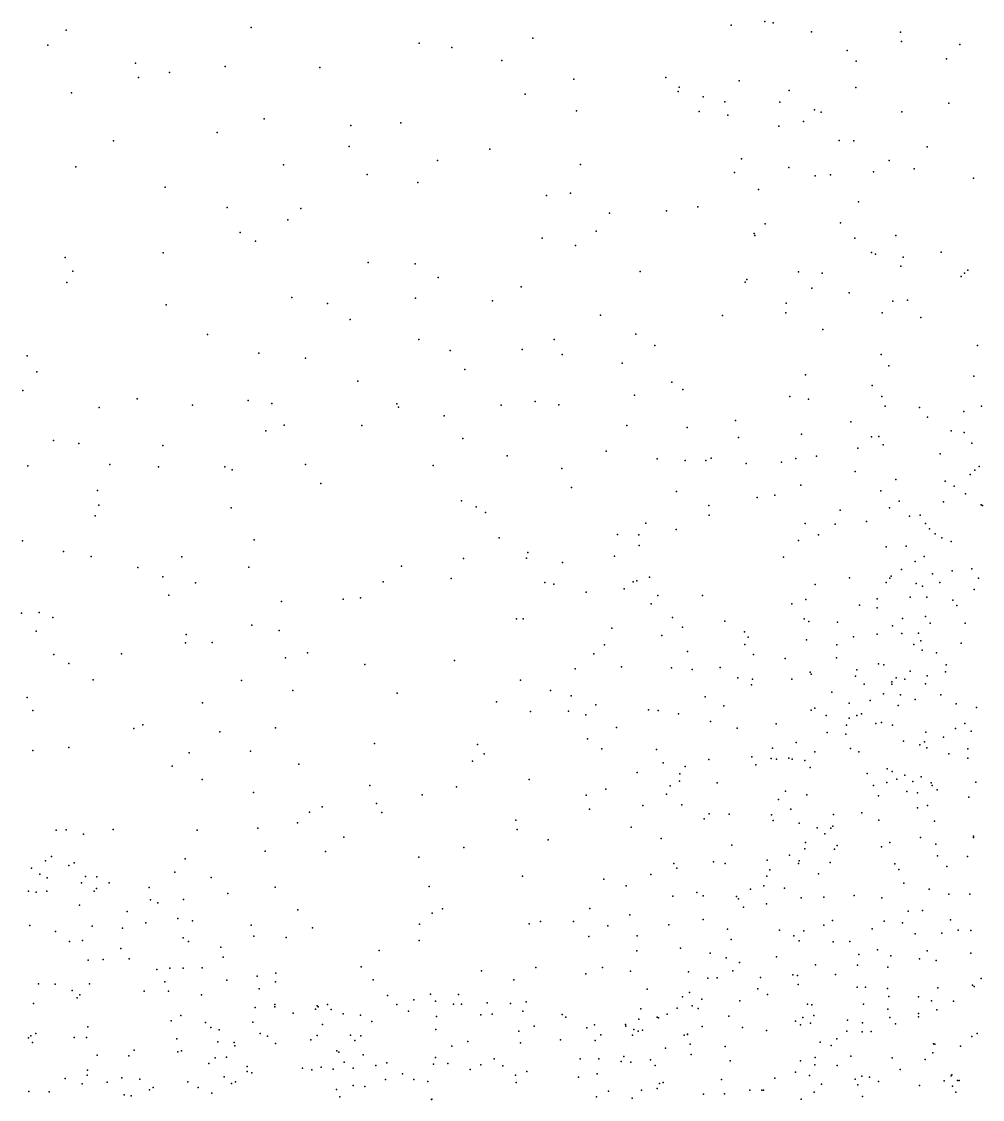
# Model space of a CAD drawing. Header units: metres. Extents: x -25 to 25, y -27.7 to 27.8.
# Drawn here: x 4.457 to 6.003, y 1.748 to 3.481 of the extents above; entities that cross this region are included whole.
import ezdxf

# ---------------------------------------------------------------- set-up
doc = ezdxf.new("R2010")
doc.units = ezdxf.units.M

msp = doc.modelspace()

# ---------------------------------------------------------------- linework, layer by layer
for p in [(4.529, 3.4667, -25.7986), (4.8263, 3.4713, -25.889), (5.5986, 3.4746, -16.6632), (5.6526, 3.4806, -16.415), (5.6659, 3.4784, -1.4539), (5.2796, 3.4539, -25.8152), (5.7278, 3.464, 21.8055), (5.8706, 3.4638, 19.4634), (4.4993, 3.4428, -2.6266), (5.0965, 3.4461, 25.4893), (5.1491, 3.4388, -1.948), (5.7848, 3.4339, -12.6597), (5.8726, 3.4484, 25.2437), (5.966, 3.4435, 21.8618), (5.2299, 3.4179, 25.3833), (5.7997, 3.417, -1.5504), (5.9449, 3.4208, 22.3288), (4.6405, 3.4137, -2.4158), (4.6949, 3.3985, -2.1282), (4.7849, 3.4081, 25.5112), (4.937, 3.4066, -2.0654), (4.6455, 3.3908, -11.6048), (5.3456, 3.3882, -11.6354), (5.4935, 3.3907, -25.6907), (5.6113, 3.3853, 19.1249), (4.5377, 3.3662, -2.1554), (5.2673, 3.3639, -19.1376), (5.5133, 3.3679, -1.7637), (5.5148, 3.3753, 21.9594), (5.6916, 3.3697, -15.8611), (5.7991, 3.3747, -1.3366), (5.5532, 3.3595, -20.9942), (5.5884, 3.3517, 18.9569), (5.677, 3.3512, 25.1591), (5.9484, 3.3494, -1.0377), (5.3499, 3.3368, 25.2707), (5.547, 3.3361, -11.6039), (5.5933, 3.3301, 18.737), (5.7326, 3.3386, -20.841), (5.7434, 3.3347, 19.3873), (5.8729, 3.3355, 21.614), (4.8474, 3.3241, -2.1708), (4.9868, 3.3136, -1.7937), (5.0671, 3.3178, 25.3761), (5.6751, 3.3122, -1.6009), (5.715, 3.3198, 18.6337), (4.7717, 3.3021, -12.723), (4.6053, 3.2886, 25.3704), (4.9839, 3.2799, -25.8235), (5.2105, 3.2755, -1.6853), (5.7721, 3.2895, -11.7807), (5.796, 3.2887, -16.992), (5.9139, 3.2793, 22.2591), (5.6152, 3.2597, -25.5456), (4.5446, 3.2471, -11.3584), (4.8784, 3.2504, 25.3928), (5.1262, 3.2571, -12.5511), (5.3562, 3.2506, -20.9613), (5.691, 3.2458, 21.6799), (5.8528, 3.2574, 19.5137), (5.893, 3.2438, -1.2256), (5.0129, 3.2346, -2.1737), (5.6037, 3.2381, 22.2763), (5.7334, 3.2323, -12.5734), (5.7584, 3.2339, 22.2994), (5.8275, 3.239, -1.4124), (5.9882, 3.229, 25.0961), (4.688, 3.2142, -2.2593), (5.0943, 3.2219, -18.8327), (5.6422, 3.2104, -1.7826), (5.3015, 3.2009, -2.0639), (5.3403, 3.2049, -25.6769), (5.8032, 3.1909, 18.6253), (4.7878, 3.1819, -25.8138), (4.9061, 3.1803, -12.6047), (5.403, 3.1725, -11.4827), (5.4947, 3.1764, 25.097), (5.5446, 3.1825, 21.8046), (4.8852, 3.1616, -11.4377), (5.6531, 3.1553, -15.7798), (5.7745, 3.1569, -25.4337), (4.8087, 3.1412, -2.0976), (5.3811, 3.1438, -1.6933), (5.6356, 3.1397, 25.022), (4.8333, 3.1273, -2.288), (5.2946, 3.1321, -19.3431), (5.348, 3.1204, 25.1463), (5.6364, 3.1366, -16.7652), (5.7972, 3.1322, -15.3137), (5.8633, 3.1366, 21.5017), (4.685, 3.1089, 25.414), (5.824, 3.1091, 24.9699), (5.8308, 3.1066, -1.659), (5.9361, 3.1096, 18.6208), (4.5272, 3.1012, -2.3123), (5.0148, 3.0933, -2.264), (5.0905, 3.091, -11.3639), (5.8715, 3.0872, -1.562), (5.875, 3.102, 19.6601), (4.5396, 3.0793, -10.975), (5.1275, 3.069, -1.8269), (5.452, 3.079, -2.0672), (5.7066, 3.0784, -1.8476), (5.7447, 3.076, 19.2617), (5.9684, 3.0708, -1.3447), (5.9738, 3.0759, 21.363), (5.9793, 3.0809, 24.9765), (4.5298, 3.0608, 25.4507), (5.2605, 3.0539, -2.1765), (5.6212, 3.0618, -16.1914), (5.6236, 3.0661, -20.6637), (5.7282, 3.0519, 18.9273), (4.892, 3.0368, -11.2509), (5.0909, 3.0361, 25.2892), (5.7885, 3.0442, 19.4392), (4.6897, 3.0251, -2.4185), (4.9492, 3.0273, -19.2494), (5.2145, 3.0317, -20.7833), (5.6867, 3.0276, 21.5908), (5.8585, 3.031, -15.1324), (5.8821, 3.0326, -12.029), (4.9855, 3.0018, -18.8456), (5.3884, 3.0087, 21.9078), (5.5843, 3.0081, -1.7643), (5.6864, 3.0121, 24.9197), (5.8414, 3.0121, 22.2285), (5.9035, 3.0048, -12.554), (5.7459, 2.9855, -20.8333), (4.756, 2.9775, -10.9204), (5.0959, 2.9695, -25.6796), (5.3136, 2.9696, -21.1985), (5.4454, 2.9782, -11.2217), (4.8389, 2.9472, -2.3439), (5.1466, 2.9518, -19.4048), (5.2621, 2.9536, -18.905), (5.4755, 2.9597, -20.5137), (5.9949, 2.9599, -25.3163), (4.4661, 2.943, -4.4389), (4.9138, 2.9396, 25.4291), (5.3267, 2.9452, 25.1132), (5.4232, 2.9316, 22.1871), (5.8397, 2.9452, -16.8538), (4.4817, 2.9172, -4.938), (5.1701, 2.9212, -2.281), (5.7178, 2.9128, 22.2673), (5.8519, 2.927, 21.352), (4.9982, 2.9022, -10.924), (5.5032, 2.9008, 21.7107), (5.825, 2.8954, -1.8628), (5.989, 2.9106, 20.1372), (4.4591, 2.8872, -4.2952), (5.443, 2.8799, -2.1713), (5.5209, 2.8892, -15.6044), (5.693, 2.8777, 15.8715), (5.841, 2.8777, 19.2114), (4.5819, 2.8603, -2.3954), (4.6432, 2.8741, -12.7653), (4.7324, 2.8637, -19.0779), (4.8214, 2.8714, -18.8697), (4.8596, 2.8665, -2.3402), (5.0607, 2.8661, -2.1023), (5.0633, 2.8604, 25.3627), (5.2286, 2.864, -10.9508), (5.2835, 2.8696, -19.5424), (5.3213, 2.8644, -19.1309), (5.7228, 2.8737, -11.7076), (5.8463, 2.8623, 15.7883), (5.9016, 2.8601, 20.0158), (6.0009, 2.8621, 20.3099), (5.1367, 2.8465, -12.4232), (5.9143, 2.8444, 18.4722), (5.9729, 2.8537, -1.7125), (4.8796, 2.8316, -19.3497), (5.0045, 2.8313, -20.7422), (5.4305, 2.8313, 25.0121), (5.5276, 2.8277, 22.2759), (5.6057, 2.8394, -16.3251), (5.791, 2.8369, 24.8845), (4.8501, 2.8224, -25.7353), (5.1667, 2.8104, -20.54), (5.6102, 2.8117, -15.1104), (5.7114, 2.817, -2.0381), (5.8239, 2.8131, 18.8216), (5.836, 2.8133, 19.6646), (5.9521, 2.8225, 16.2868), (5.9734, 2.8199, 21.0129), (4.5087, 2.8071, 25.6863), (4.5494, 2.8022, -4.4099), (4.6846, 2.7989, 25.6664), (5.802, 2.7945, 18.5795), (5.8431, 2.7998, 19.4091), (5.9855, 2.8027, -1.8872), (5.2384, 2.7826, 25.222), (5.3974, 2.7899, 21.8019), (5.4793, 2.7776, -15.8716), (5.5246, 2.7747, -25.4487), (5.5576, 2.7751, -16.1284), (5.5661, 2.7787, -10.9801), (5.7024, 2.778, 15.7377), (5.7358, 2.7817, 16.1725), (5.9348, 2.7857, -16.7265), (4.4675, 2.7661, -5.2573), (4.5994, 2.7683, -4.8486), (4.6772, 2.7648, -2.5159), (4.7839, 2.7647, -10.7401), (4.7957, 2.76, -2.4091), (4.9138, 2.7687, -12.5171), (5.1194, 2.7671, -25.5946), (5.3262, 2.762, -2.289), (5.6228, 2.7699, 16.033), (5.6794, 2.7721, -20.7464), (5.7978, 2.7572, 22.2671), (5.9901, 2.7591, 20.6342), (5.9971, 2.7653, 16.5927), (5.8634, 2.7443, 18.9752), (5.9428, 2.7418, 24.9378), (5.983, 2.7523, 21.6744), (4.5792, 2.7264, -5.0569), (4.9386, 2.7377, 25.5632), (5.3417, 2.7312, 22.1201), (5.5103, 2.7252, -12.3409), (5.7103, 2.7353, -11.5069), (5.8392, 2.726, -12.2848), (5.9571, 2.7334, 18.3411), (5.9756, 2.7212, 21.5454), (5.1645, 2.7101, -19.6939), (5.6402, 2.7152, -2.0709), (5.6689, 2.7194, -16.5718), (5.8685, 2.7094, 15.662), (5.9399, 2.7085, 20.4105), (4.5814, 2.7032, -25.8102), (4.7944, 2.6986, -20.721), (5.1884, 2.7005, -2.3205), (5.2034, 2.6914, -10.7772), (5.5624, 2.7023, 24.9194), (5.5629, 2.6872, 21.5709), (5.774, 2.6952, 21.2885), (5.853, 2.6987, 19.821), (5.9026, 2.6868, 20.2227), (6.0005, 2.7034, 21.943), (6.0026, 2.7026, 21.4462), (4.5756, 2.6857, -2.427), (5.4612, 2.6743, 22.3072), (5.7173, 2.6738, 24.8705), (5.7656, 2.6726, 16.5159), (5.8159, 2.677, -2.0267), (5.8855, 2.6852, 20.9911), (5.9111, 2.6738, 21.7321), (5.4158, 2.6561, 25.0417), (5.4497, 2.6556, -2.2409), (5.5102, 2.6641, 16.0444), (5.739, 2.6555, 18.4858), (5.9177, 2.6648, 17.1051), (5.9266, 2.6569, -2.143), (4.4587, 2.6457, -4.1434), (4.8315, 2.6471, 25.7038), (5.2256, 2.6506, -20.0069), (5.4507, 2.6383, 21.6927), (5.7068, 2.6462, 15.6569), (5.848, 2.6363, 19.636), (5.8797, 2.6372, 19.3629), (5.9375, 2.6503, 21.4883), (5.9523, 2.6447, -1.9316), (4.5245, 2.6288, -5.3331), (4.569, 2.6203, -19.0203), (4.715, 2.62, -4.7559), (5.1681, 2.6173, -12.375), (5.2695, 2.6176, -2.3541), (5.2712, 2.6271, -25.5167), (5.4109, 2.6212, -19.761), (5.6825, 2.6195, 16.8571), (5.909, 2.6204, 21.8828), (4.6441, 2.6031, -12.7266), (4.8226, 2.6034, -2.4463), (5.0681, 2.6049, -21.0954), (5.327, 2.611, 21.9037), (5.8723, 2.5996, 18.1704), (5.8942, 2.6125, 19.169), (5.9854, 2.6006, 22.0619), (4.6844, 2.588, -5.0471), (5.1481, 2.5852, -2.5574), (5.4672, 2.5873, -20.2613), (5.7887, 2.5863, -2.39), (5.8536, 2.5856, 21.7035), (5.856, 2.5889, 18.8354), (5.9225, 2.5928, -2.6162), (5.954, 2.5977, -2.9706), (5.9962, 2.5855, 18.8815), (4.7368, 2.5781, -19.5865), (5.039, 2.5796, 25.5744), (5.299, 2.5789, -19.0959), (5.3134, 2.5758, -15.5969), (5.4266, 2.5683, -10.7563), (5.4408, 2.58, -2.3174), (5.4467, 2.5812, -2.4992), (5.7334, 2.5754, -11.8672), (5.8475, 2.5788, 21.8095), (5.8962, 2.5773, 20.8614), (5.9061, 2.5729, 24.9681), (5.9338, 2.5788, 21.3736), (5.9895, 2.5676, 19.0096), (4.6943, 2.5585, 25.7645), (4.8752, 2.548, -20.2627), (4.9745, 2.5522, -20.0739), (5.0021, 2.5541, -25.6563), (5.3654, 2.5633, -19.4132), (5.4807, 2.558, -25.401), (5.5523, 2.5579, -2.7462), (5.7184, 2.5515, -3.0412), (5.8333, 2.5525, -25.3083), (5.8865, 2.5553, 18.9936), (5.9131, 2.5554, 22.0216), (5.955, 2.5504, 18.7334), (4.4855, 2.5307, -2.763), (5.4698, 2.5443, -21.3399), (5.6959, 2.5442, -2.2077), (5.8049, 2.5424, 21.1629), (5.8333, 2.5378, 15.6086), (5.9612, 2.542, 21.2958), (4.4572, 2.5295, -19.6162), (4.5073, 2.5224, -5.4639), (5.2532, 2.5203, -21.2207), (5.2639, 2.5204, -15.2695), (5.5039, 2.5222, 17.181), (5.5882, 2.5166, 16.9254), (5.7158, 2.5203, -14.628), (5.7232, 2.5162, -11.6456), (5.7694, 2.515, -21.0671), (5.874, 2.5209, 18.0001), (5.911, 2.524, 22.2775), (5.9187, 2.5133, 18.6568), (5.9746, 2.5134, -14.5097), (4.4809, 2.5005, -20.2608), (4.8273, 2.5103, -20.9668), (4.8715, 2.5018, -2.6429), (5.4064, 2.5052, 22.2493), (5.5201, 2.5068, 16.1138), (5.6199, 2.4996, 16.7387), (5.8332, 2.4959, -16.3581), (5.8579, 2.5088, 17.4378), (5.8728, 2.497, 21.3707), (5.9, 2.4973, 20.1452), (4.721, 2.4817, -2.4608), (4.7222, 2.4953, -4.4856), (4.7636, 2.4825, -20.017), (5.395, 2.4785, 17.4413), (5.4867, 2.4936, -19.9313), (5.6202, 2.4791, 17.5752), (5.6256, 2.4911, 16.5149), (5.7196, 2.4866, 17.8844), (5.7686, 2.4787, 18.5963), (5.7953, 2.4916, 21.614), (5.8923, 2.4791, 18.5608), (5.9036, 2.4851, 18.9629), (5.9686, 2.481, -2.0177), (4.509, 2.4628, -18.8618), (4.6182, 2.4643, -5.3649), (4.9169, 2.4656, -2.4755), (5.3777, 2.464, 17.2512), (5.5284, 2.4678, 17.713), (5.6345, 2.4632, -12.1423), (5.9056, 2.4698, 19.0579), (5.9286, 2.4656, 18.4565), (4.5335, 2.4486, -20.9278), (4.8819, 2.4578, -12.5164), (5.0093, 2.4467, -18.8023), (5.1533, 2.4534, -10.7487), (5.6853, 2.4568, 22.4519), (5.7678, 2.4578, 21.7171), (5.8354, 2.4481, 18.7686), (5.8441, 2.4464, 18.8626), (5.9441, 2.4461, 21.2182), (5.3476, 2.4398, -15.0903), (5.4222, 2.4431, 25.1647), (5.5024, 2.4415, 17.8789), (5.5357, 2.4387, 21.5717), (5.5807, 2.4423, 15.6596), (5.7253, 2.4343, -11.3839), (5.7269, 2.4314, 21.2475), (5.7983, 2.4282, 21.9521), (5.8008, 2.4384, 21.4794), (5.8864, 2.4363, 20.9319), (5.9138, 2.4287, -3.2336), (5.9434, 2.435, 22.1611), (4.5722, 2.4221, -12.8184), (4.8107, 2.4209, -5.0562), (5.2595, 2.4216, -12.3488), (5.6093, 2.4253, -2.309), (5.6311, 2.4143, -16.1128), (5.6328, 2.4234, 18.2653), (5.696, 2.4233, -3.2127), (5.8126, 2.4153, 18.615), (5.8566, 2.4151, 22.0714), (5.857, 2.4188, 18.4955), (5.8641, 2.4252, 19.731), (5.8779, 2.4234, 19.9519), (5.9112, 2.4157, 18.3803), (4.4662, 2.394, -5.6442), (4.8937, 2.4051, -25.8435), (5.0614, 2.401, -2.7591), (5.3079, 2.4049, -2.4452), (5.341, 2.3967, -19.2365), (5.5564, 2.3947, 22.5098), (5.7601, 2.4025, 21.8756), (5.8437, 2.3997, 19.0135), (5.8706, 2.3979, 19.1025), (5.9358, 2.3983, 19.3021), (4.7482, 2.3854, -10.7506), (5.2209, 2.3868, -18.9156), (5.381, 2.3821, 25.3008), (5.5867, 2.3803, 16.4113), (5.7332, 2.3767, 21.6217), (5.7884, 2.3846, 18.7993), (5.8219, 2.3889, 21.362), (5.867, 2.3811, -16.1844), (5.8944, 2.3907, 19.4009), (5.9603, 2.3835, 19.387), (5.9928, 2.3775, 19.4698), (4.4755, 2.373, -10.6779), (5.2757, 2.3715, -2.8907), (5.3369, 2.372, 17.6881), (5.3649, 2.3662, 22.1216), (5.4655, 2.3738, -19.6981), (5.4809, 2.3727, 16.9562), (5.5139, 2.3677, 18.0321), (5.727, 2.3736, 21.7398), (5.7514, 2.3647, 21.5394), (5.7881, 2.3605, 21.4444), (5.8007, 2.3648, -2.2097), (5.8083, 2.3678, 22.4248), (4.6378, 2.344, -8.3011), (4.652, 2.3497, 25.8133), (4.8654, 2.3452, -4.7793), (5.4139, 2.3456, -15.8583), (5.5653, 2.3555, 16.2454), (5.6083, 2.3443, 21.4493), (5.671, 2.3515, 18.4474), (5.7838, 2.3492, 22.0143), (5.8311, 2.352, 18.4104), (5.8402, 2.3534, 15.5584), (5.858, 2.3494, 21.2763), (5.9594, 2.3439, 20.806), (5.9742, 2.3521, 21.1255), (5.9843, 2.3397, 20.353), (4.7761, 2.3386, -5.2735), (5.3673, 2.3275, -10.7136), (5.7531, 2.3378, 18.6389), (5.7829, 2.3351, 18.4846), (5.8756, 2.3234, 19.2514), (5.9093, 2.3227, 22.1882), (5.9116, 2.3382, 21.1944), (5.9399, 2.33, 18.2611), (4.4751, 2.3087, -8.652), (4.533, 2.3136, -4.144), (4.7268, 2.3049, -2.8953), (4.8253, 2.3077, 25.7608), (5.0249, 2.3199, -2.5064), (5.1903, 2.3181, 17.3866), (5.3905, 2.3112, 22.2723), (5.4786, 2.3103, 15.823), (5.6648, 2.3125, 15.5937), (5.7031, 2.3215, -25.2778), (5.7329, 2.3065, -21.2979), (5.7905, 2.3121, 19.0029), (5.8039, 2.3064, 21.3498), (5.9021, 2.3179, -10.7565), (5.9129, 2.3131, 19.3632), (5.9792, 2.3112, 22.2651), (5.1822, 2.2915, -15.5018), (5.2013, 2.3032, -21.0772), (5.4893, 2.2888, -20.3877), (5.5625, 2.2941, 16.6662), (5.6319, 2.2987, -11.7559), (5.6628, 2.2955, -20.9755), (5.6715, 2.2948, 25.063), (5.691, 2.2961, 21.7465), (5.6967, 2.2948, 21.6206), (5.7172, 2.2926, 21.9061), (5.9486, 2.3035, 20.1967), (5.9791, 2.2961, 19.5185), (4.6997, 2.2835, -4.3287), (4.9034, 2.2868, -8.3869), (5.4475, 2.2733, 21.7976), (5.5161, 2.271, -20.5965), (5.5247, 2.2829, -12.1192), (5.6382, 2.2854, 22.5821), (5.7255, 2.2812, 18.5354), (5.8171, 2.2717, 19.1589), (5.8496, 2.2791, 21.0849), (5.8573, 2.2749, 18.2864), (4.7475, 2.2619, -20.9427), (5.2738, 2.2618, 17.2268), (5.5152, 2.2595, -14.8616), (5.5757, 2.2564, 18.2558), (5.8488, 2.257, 22.1618), (5.8648, 2.2624, 19.3098), (5.8777, 2.2687, 18.9177), (5.8905, 2.2586, 19.986), (5.9043, 2.2663, 19.169), (5.9199, 2.2565, 21.1371), (5.9919, 2.2577, 18.1413), (4.83, 2.2413, -4.5409), (5.0174, 2.2522, -20.9746), (5.1013, 2.2374, -8.1957), (5.1565, 2.25, -3.0395), (5.3653, 2.237, 25.4423), (5.397, 2.2462, 17.0533), (5.4942, 2.2386, 16.84), (5.5005, 2.252, 21.6455), (5.6858, 2.2431, 18.7693), (5.7199, 2.2375, 18.4499), (5.8274, 2.2521, 21.2787), (5.8809, 2.2425, 19.6316), (5.8983, 2.2408, -10.9989), (5.9215, 2.2523, 22.2592), (5.93, 2.2456, 11.1944), (4.9406, 2.2183, -5.0558), (5.0279, 2.2233, -10.7512), (5.4562, 2.2204, 22.6179), (5.5189, 2.221, 16.0046), (5.6744, 2.2299, 18.6659), (5.8353, 2.2355, -14.6347), (5.9142, 2.2201, -2.1673), (5.9806, 2.2336, 11.0222), (4.9203, 2.2097, -18.8152), (5.0366, 2.2089, -25.9789), (5.3706, 2.2141, 22.3915), (5.5629, 2.2069, 16.385), (5.5952, 2.2062, -2.3726), (5.6634, 2.205, 18.5735), (5.6942, 2.2144, 18.878), (5.7633, 2.2058, -2.277), (5.8085, 2.2085, 19.2286), (5.8979, 2.2162, 22.2368), (4.9011, 2.1924, -2.5152), (5.2522, 2.1966, -2.51), (5.4377, 2.1856, -25.5316), (5.5549, 2.1985, -3.3774), (5.6662, 2.196, 21.64), (5.7076, 2.1919, 21.2571), (5.7369, 2.1844, 21.4305), (5.7585, 2.1836, -15.9791), (5.7618, 2.1872, 19.1268), (5.8359, 2.1964, 22.3839), (5.9256, 2.1949, -3.4202), (4.513, 2.1808, -3.2151), (4.5291, 2.181, -2.407), (4.5567, 2.174, -8.003), (4.6045, 2.1814, -12.8408), (4.7399, 2.1803, -5.4818), (4.8371, 2.1835, -26.0874), (4.9757, 2.1691, -8.5644), (5.2544, 2.1817, 25.5756), (5.4857, 2.1669, 15.7555), (5.7493, 2.1746, 18.6385), (5.9029, 2.1687, 19.368), (5.9884, 2.1708, 21.0451), (5.9884, 2.1687, 20.8624), (5.1687, 2.1529, -8.4741), (5.3039, 2.1652, -19.0939), (5.5997, 2.1562, 25.2763), (5.7168, 2.1503, -10.6038), (5.7178, 2.1608, 25.1513), (5.7647, 2.1499, 18.2699), (5.7688, 2.1558, 22.0923), (5.8402, 2.154, 15.5009), (5.8537, 2.1607, 19.4051), (5.9276, 2.1582, 19.5424), (4.5056, 2.1384, -12.4458), (4.7201, 2.1345, -3.1819), (4.8492, 2.1467, -5.3366), (4.9462, 2.1461, -4.728), (5.0963, 2.1369, 17.4712), (5.6563, 2.1322, 21.7399), (5.6921, 2.1405, 21.9354), (5.9302, 2.1394, 18.1105), (5.9787, 2.1383, 11.4675), (4.4734, 2.1194, -13.0865), (4.4959, 2.131, -12.6416), (4.5331, 2.1239, -12.5227), (4.542, 2.1281, -4.1076), (5.5063, 2.1272, -19.8922), (5.5109, 2.1194, -11.7796), (5.57, 2.1298, -11.5783), (5.589, 2.1272, 18.3637), (5.6606, 2.1165, -25.3505), (5.707, 2.127, 19.084), (5.708, 2.1312, 21.491), (5.7576, 2.1288, 10.9744), (5.8619, 2.1264, -25.2868), (5.868, 2.1171, 19.742), (5.9453, 2.1221, 22.1393), (4.4864, 2.11, -18.7187), (4.4983, 2.1041, -12.7329), (4.5601, 2.1062, -12.6135), (4.5782, 2.1056, -12.4302), (4.7037, 2.1132, -18.7478), (4.762, 2.1046, 25.776), (5.2631, 2.1064, -15.1275), (5.3937, 2.102, 22.1813), (5.4695, 2.1091, -2.4484), (5.656, 2.1065, 21.827), (5.739, 2.1104, 19.1879), (4.4684, 2.0827, -12.8195), (4.4807, 2.0806, -12.2019), (4.4978, 2.0826, -8.7993), (4.5535, 2.0959, -12.6899), (4.574, 2.0824, -5.8203), (4.5778, 2.087, 25.8204), (4.598, 2.0961, -12.5438), (4.6622, 2.0882, -4.2289), (4.865, 2.0891, -7.925), (5.113, 2.0897, 17.3192), (5.4294, 2.0912, -12.0726), (5.5435, 2.0804, 21.5037), (5.6294, 2.0857, 18.8383), (5.6509, 2.0909, 18.9288), (5.6845, 2.0874, 18.3323), (5.8764, 2.0955, 21.1694), (5.917, 2.0858, 10.5612), (4.6644, 2.0684, -12.5363), (4.6766, 2.0639, -12.4264), (4.7175, 2.0693, -5.595), (4.7889, 2.0787, -4.4072), (5.5044, 2.0743, -20.9039), (5.5533, 2.0747, 22.661), (5.607, 2.074, 18.6232), (5.6102, 2.0702, 18.7489), (5.7113, 2.0715, 22.0267), (5.7476, 2.0728, 10.6751), (5.7963, 2.0755, 11.1523), (5.8407, 2.072, 18.1299), (5.9484, 2.0779, 19.6342), (5.9821, 2.0776, 15.4677), (4.5505, 2.0598, -26.22), (4.6272, 2.0499, -12.3043), (4.9016, 2.0527, -10.736), (5.1177, 2.0469, -26.1126), (5.1344, 2.054, 25.6951), (5.3711, 2.0548, -25.9012), (5.6185, 2.0565, -15.8503), (5.6551, 2.0622, 21.6796), (5.8831, 2.0504, 22.2393), (5.906, 2.0515, 20.0686), (4.657, 2.0318, -12.7369), (4.7087, 2.0384, -12.6116), (4.7321, 2.0346, -12.4693), (4.8267, 2.0279, -5.456), (5.0972, 2.0292, 17.6396), (5.2736, 2.0298, 17.9538), (5.292, 2.0336, -3.4453), (5.3449, 2.0338, 22.3171), (5.4353, 2.0443, 21.9985), (5.498, 2.0282, -8.1846), (5.5535, 2.037, -14.8798), (5.7474, 2.0278, -2.2948), (5.7615, 2.0353, 21.3622), (5.8445, 2.034, 19.4959), (5.8739, 2.0315, -11.0563), (5.951, 2.0362, 20.9353), (4.4707, 2.0271, -12.1172), (4.5116, 2.0174, -12.9231), (4.5707, 2.0263, -12.1901), (4.6198, 2.0232, -12.7991), (4.9251, 2.0237, -3.3612), (5.4003, 2.0269, -8.5065), (5.4472, 2.0109, 18.2492), (5.5926, 2.0212, 18.5324), (5.6762, 2.0196, 21.5497), (5.6995, 2.0107, 18.2416), (5.7156, 2.0189, 21.4583), (5.8251, 2.0217, 22.1801), (5.8945, 2.0137, 19.4199), (5.9373, 2.0148, 10.2354), (5.9637, 2.0198, 22.304), (5.984, 2.0192, 19.7088), (4.5341, 2.0015, -6.0202), (4.5554, 2.003, -20.8862), (4.7172, 2.0076, -12.7097), (4.7257, 2.0016, -12.3317), (4.8308, 2.01, -18.9617), (4.8827, 2.0082, 25.7571), (5.0968, 2.0033, -15.4781), (5.3693, 2.0097, 22.5757), (5.5983, 2.005, 18.442), (5.7076, 2.0028, 19.2873), (5.7623, 2.0012, 19.39), (5.7891, 2.0017, 18.1211), (4.617, 1.9903, -12.8793), (4.7775, 1.9924, -12.5741), (4.7815, 1.9764, -12.6839), (5.0324, 1.9873, -2.5284), (5.4466, 1.9864, -10.5923), (5.5168, 1.9906, 16.3837), (5.5648, 1.9827, 18.7369), (5.6715, 1.9768, 21.8697), (5.8038, 1.9808, 10.3547), (5.834, 1.9882, -3.615), (5.8552, 1.9785, 21.2206), (5.9136, 1.9863, 19.674), (5.9841, 1.9828, -2.1404), (4.5646, 1.9714, -12.0997), (4.5887, 1.9724, -12.946), (4.6301, 1.9738, -12.1529), (4.6956, 1.9584, -12.1724), (4.7169, 1.9587, -12.849), (4.7477, 1.959, -12.2236), (5.0035, 1.9606, -4.9865), (5.2843, 1.9599, -11.8777), (5.3916, 1.96, -7.9167), (5.5903, 1.9754, 19.0076), (5.6118, 1.9677, 18.3207), (5.7342, 1.9642, 22.0408), (5.8017, 1.9634, 25.2613), (5.8506, 1.9605, 15.4616), (5.9013, 1.9736, 18.0321), (5.9282, 1.9711, 21.1183), (4.6749, 1.9565, -12.9068), (4.8364, 1.9459, -12.3632), (4.8661, 1.9507, -12.4519), (5.1969, 1.9546, -10.6464), (5.3646, 1.9494, -19.31), (5.4363, 1.9536, -8.7681), (5.5297, 1.9529, -2.4054), (5.5607, 1.9428, 21.3968), (5.576, 1.9433, -25.7453), (5.601, 1.9543, 19.1576), (5.6456, 1.9434, 25.4024), (5.6977, 1.9479, 10.4623), (5.7053, 1.9469, 18.1576), (5.7662, 1.9486, 19.5192), (6.0008, 1.942, 22.3063), (4.4843, 1.9333, -13.1172), (4.5113, 1.9331, -4.0503), (4.5666, 1.9337, -12.0303), (4.6878, 1.9365, -5.7219), (4.7871, 1.9395, -12.7826), (4.8394, 1.9252, -12.7334), (4.8656, 1.9368, -12.6188), (5.0225, 1.9397, 25.7445), (5.2488, 1.9398, 25.6882), (5.4635, 1.925, 21.7097), (5.6416, 1.9252, 18.6032), (5.7063, 1.9326, 21.9507), (5.8013, 1.9283, 22.3774), (5.8145, 1.9281, 19.6277), (5.8499, 1.926, 19.9648), (5.9307, 1.9269, 22.2476), (5.9864, 1.9313, 9.9802), (5.9891, 1.9294, 17.9724), (4.5385, 1.923, -7.9146), (4.5469, 1.9107, -3.6899), (4.5512, 1.9159, -2.3493), (4.6546, 1.9215, -12.0725), (4.6936, 1.9217, -2.4311), (4.7465, 1.9159, 25.7885), (5.0458, 1.9146, 19.7109), (5.0883, 1.9076, -3.5489), (5.1151, 1.9166, 19.5844), (5.1599, 1.9163, 17.8933), (5.52, 1.9124, 19.1411), (5.5315, 1.9193, 18.4423), (5.5515, 1.9089, 18.3644), (5.6122, 1.9063, 18.2471), (5.6567, 1.9164, 10.6536), (5.8519, 1.9131, 19.6726), (5.8997, 1.9124, 21.1756), (4.4764, 1.9019, 25.8564), (4.8331, 1.8955, -12.1859), (4.8645, 1.9004, 19.6944), (4.8646, 1.8967, 19.5892), (4.9301, 1.893, 19.449), (4.9324, 1.8982, -12.4046), (4.9344, 1.8966, -12.5371), (4.9495, 1.9001, 17.4993), (4.955, 1.8924, 19.8135), (5.0607, 1.9, 19.4596), (5.0796, 1.8897, 17.1626), (5.123, 1.9057, 19.7437), (5.152, 1.9006, -20.7326), (5.1648, 1.901, 19.4836), (5.2058, 1.9031, 19.5763), (5.2437, 1.902, 18.0756), (5.2635, 1.8895, 19.7044), (5.269, 1.9046, -15.7153), (5.4531, 1.8934, 16.5311), (5.5116, 1.8943, 18.4999), (5.5357, 1.8981, 16.1332), (5.5455, 1.8939, 19.3547), (5.721, 1.9009, 11.1464), (5.7283, 1.8999, -8.2838), (5.8113, 1.9009, -10.5202), (5.8502, 1.8926, 10.1416), (5.9204, 1.9061, 20.1908), (5.9291, 1.8917, 11.5249), (5.9558, 1.9055, 19.7828), (4.6979, 1.8739, -13.0145), (4.7135, 1.8825, -12.0469), (4.8293, 1.8719, -20.7905), (4.8942, 1.8865, -12.2275), (4.9746, 1.8851, 17.3006), (5.0022, 1.8829, -19.1704), (5.0204, 1.8729, 19.8797), (5.1243, 1.8808, 19.8455), (5.1958, 1.8839, -2.4979), (5.2139, 1.8846, 19.3971), (5.3265, 1.8842, 19.5094), (5.3327, 1.8801, -15.0643), (5.4497, 1.8766, 19.4011), (5.4797, 1.8798, 18.6478), (5.4817, 1.8789, 19.0169), (5.4954, 1.8847, 15.7374), (5.5947, 1.8815, 19.5049), (5.7017, 1.8736, 19.6311), (5.7138, 1.8793, 21.5569), (5.7316, 1.8827, 21.1602), (5.7857, 1.8751, -2.2682), (5.8539, 1.8793, 22.1462), (5.8996, 1.8856, 17.9814), (5.9, 1.8802, 22.1815), (4.564, 1.8641, -18.9135), (4.753, 1.8715, -12.9549), (4.7614, 1.8631, 19.7089), (4.7751, 1.8594, -5.6043), (4.9412, 1.8683, -12.2882), (5.1236, 1.8599, 19.3618), (5.2568, 1.8573, 19.814), (5.2817, 1.8653, 19.3369), (5.3661, 1.8629, 19.3556), (5.3789, 1.8675, 16.7295), (5.4285, 1.8681, 19.2021), (5.4292, 1.8655, 19.5764), (5.4421, 1.8601, 19.3019), (5.449, 1.8574, 22.6177), (5.4556, 1.8588, 18.8458), (5.5519, 1.8649, 15.5232), (5.6167, 1.8632, 19.5941), (5.6552, 1.8585, 18.1382), (5.7099, 1.8676, -15.7536), (5.7262, 1.8704, 18.0829), (5.7846, 1.8572, 19.6953), (5.809, 1.8562, 18.0048), (5.8099, 1.8709, 21.3523), (5.8237, 1.857, 11.3351), (5.8626, 1.8694, 19.0793), (4.4683, 1.8466, -13.3044), (4.4719, 1.8498, -3.9031), (4.475, 1.8393, -11.8987), (4.48, 1.8537, -6.1762), (4.5417, 1.8471, -11.9298), (4.5615, 1.8474, -13.1997), (4.7067, 1.8449, 19.62), (4.7727, 1.8402, -12.0335), (4.7994, 1.8393, -12.8732), (4.841, 1.8537, -12.8817), (4.8525, 1.8495, 19.4234), (4.8657, 1.8378, -12.1185), (4.9225, 1.8436, -12.773), (4.9324, 1.8503, 19.3741), (4.9861, 1.8507, -12.5519), (4.9931, 1.8425, -12.3715), (5.0027, 1.85, -12.4566), (5.1752, 1.8406, -12.3475), (5.2595, 1.8387, 16.9192), (5.324, 1.8437, 19.2581), (5.3798, 1.8424, 22.1247), (5.3891, 1.8514, 19.718), (5.4399, 1.851, 18.9288), (5.523, 1.8509, 19.5909), (5.528, 1.8518, -19.6232), (5.5285, 1.8528, -3.7163), (5.7417, 1.8397, -14.8849), (5.7685, 1.8452, -8.0304), (5.9239, 1.8371, -2.1914), (5.9855, 1.8488, 25.2177), (5.9943, 1.8535, 22.2723), (4.6384, 1.8268, -13.1536), (4.7084, 1.8244, 19.7684), (4.7143, 1.826, -11.9793), (4.8002, 1.8336, 19.8646), (4.9641, 1.8257, -26.319), (4.9677, 1.8237, -12.2078), (5.1491, 1.833, -15.2493), (5.4926, 1.8301, 19.7038), (5.5323, 1.8364, 18.3037), (5.534, 1.8199, 15.9588), (5.5888, 1.8325, -7.892), (5.7594, 1.8341, 21.4916), (5.9229, 1.8223, 22.1949), (5.926, 1.8367, -9.0577), (5.9672, 1.8335, 21.1173), (4.5788, 1.819, -26.3526), (4.6297, 1.8179, -11.9328), (4.7583, 1.8054, 19.4149), (4.7688, 1.8144, -4.3741), (4.7869, 1.8155, -13.0034), (4.9761, 1.8074, -4.782), (5.0066, 1.8193, -12.6717), (5.0446, 1.8065, -12.5277), (5.1195, 1.8042, 25.7475), (5.1232, 1.8153, 19.2693), (5.1429, 1.8052, 19.9726), (5.1959, 1.803, -11.482), (5.2171, 1.8127, 19.926), (5.3555, 1.8127, 19.1512), (5.3859, 1.813, 19.0607), (5.4214, 1.8087, 18.7339), (5.4261, 1.8167, 19.7873), (5.4371, 1.8075, 18.5531), (5.4688, 1.8115, 18.4088), (5.5971, 1.8097, 22.5905), (5.71, 1.8095, 21.6851), (5.7332, 1.8032, 18.7901), (5.7338, 1.8152, 22.5009), (5.7908, 1.817, -25.6818), (5.8573, 1.8147, -8.4267), (5.9105, 1.812, 19.8254), (4.5625, 1.7865, -6.049), (4.5631, 1.7945, -13.2796), (4.8199, 1.8008, -8.7654), (4.8202, 1.7925, 17.1892), (4.8278, 1.7902, -12.0124), (4.909, 1.7977, -12.8898), (4.9242, 1.7952, 19.9917), (4.9391, 1.7994, -5.3081), (4.9585, 1.7962, 17.637), (4.9903, 1.7979, 19.267), (5.0269, 1.8021, -12.2658), (5.0699, 1.7888, -12.4088), (5.1789, 1.7958, -8.8745), (5.2315, 1.8017, 19.1783), (5.2515, 1.7866, 18.2667), (5.2697, 1.7925, -3.718), (5.3832, 1.7888, -11.2739), (5.4763, 1.8021, 16.3264), (5.7022, 1.7912, 19.7816), (5.7244, 1.786, 21.8403), (5.769, 1.8022, 22.0026), (5.8704, 1.7955, 19.3151), (5.9524, 1.7858, -10.9952), (5.9533, 1.7872, -8.1488), (4.5271, 1.7811, -13.222), (4.5546, 1.7729, 17.0852), (4.595, 1.7753, -11.8794), (4.6183, 1.7825, 19.6564), (4.6476, 1.78, -13.2052), (4.7245, 1.776, -2.3884), (4.7829, 1.7839, 17.3744), (4.7949, 1.7732, -7.84), (4.8015, 1.7761, 19.9473), (4.9905, 1.7702, -12.1426), (5.0095, 1.7686, -12.7729), (5.0427, 1.7797, -7.7922), (5.0883, 1.7799, 19.1995), (5.1108, 1.7762, 18.0645), (5.2528, 1.7751, 19.0724), (5.3527, 1.7833, 18.9822), (5.4831, 1.7733, 19.8639), (5.4892, 1.7747, -2.3753), (5.5828, 1.7795, -20.5365), (5.6686, 1.7817, 25.4636), (5.7437, 1.7723, 21.591), (5.7978, 1.7803, 19.973), (5.8023, 1.7711, 25.3423), (5.8086, 1.7849, 19.8038), (5.8211, 1.7836, 21.3877), (5.8354, 1.7763, 17.9484), (5.9013, 1.7698, 22.1305), (5.9412, 1.7776, 17.914), (5.9543, 1.7692, -14.8607), (5.9623, 1.7782, 19.8916), (5.9651, 1.778, -3.964), (4.4687, 1.7604, 16.9425), (4.5018, 1.7597, -13.4107), (4.6222, 1.7552, 19.5658), (4.6337, 1.7532, 19.7739), (4.663, 1.7628, 19.4655), (4.6688, 1.7669, 17.2543), (4.7412, 1.7666, -11.9328), (4.763, 1.7578, -13.1075), (4.9636, 1.7634, -12.6801), (4.9693, 1.7517, -12.8764), (5.382, 1.7516, 19.9367), (5.4013, 1.7608, 21.9568), (5.4541, 1.7623, 18.3382), (5.4794, 1.7652, -10.5628), (5.5542, 1.7563, 21.2553), (5.5879, 1.7566, -25.9559), (5.6286, 1.7626, -9.0133), (5.6477, 1.7623, 10.8394), (5.6507, 1.7624, 18.0697), (5.7322, 1.7595, -11.0944), (5.8096, 1.7525, 21.4672), (5.9599, 1.7592, 21.1746), (5.1166, 1.7476, 16.9591), (5.1171, 1.7479, -12.5433), (5.439, 1.7494, 18.4775), (5.711, 1.7478, 18.0059)]:
    msp.add_point(p)

doc.saveas('drawing.dxf')
